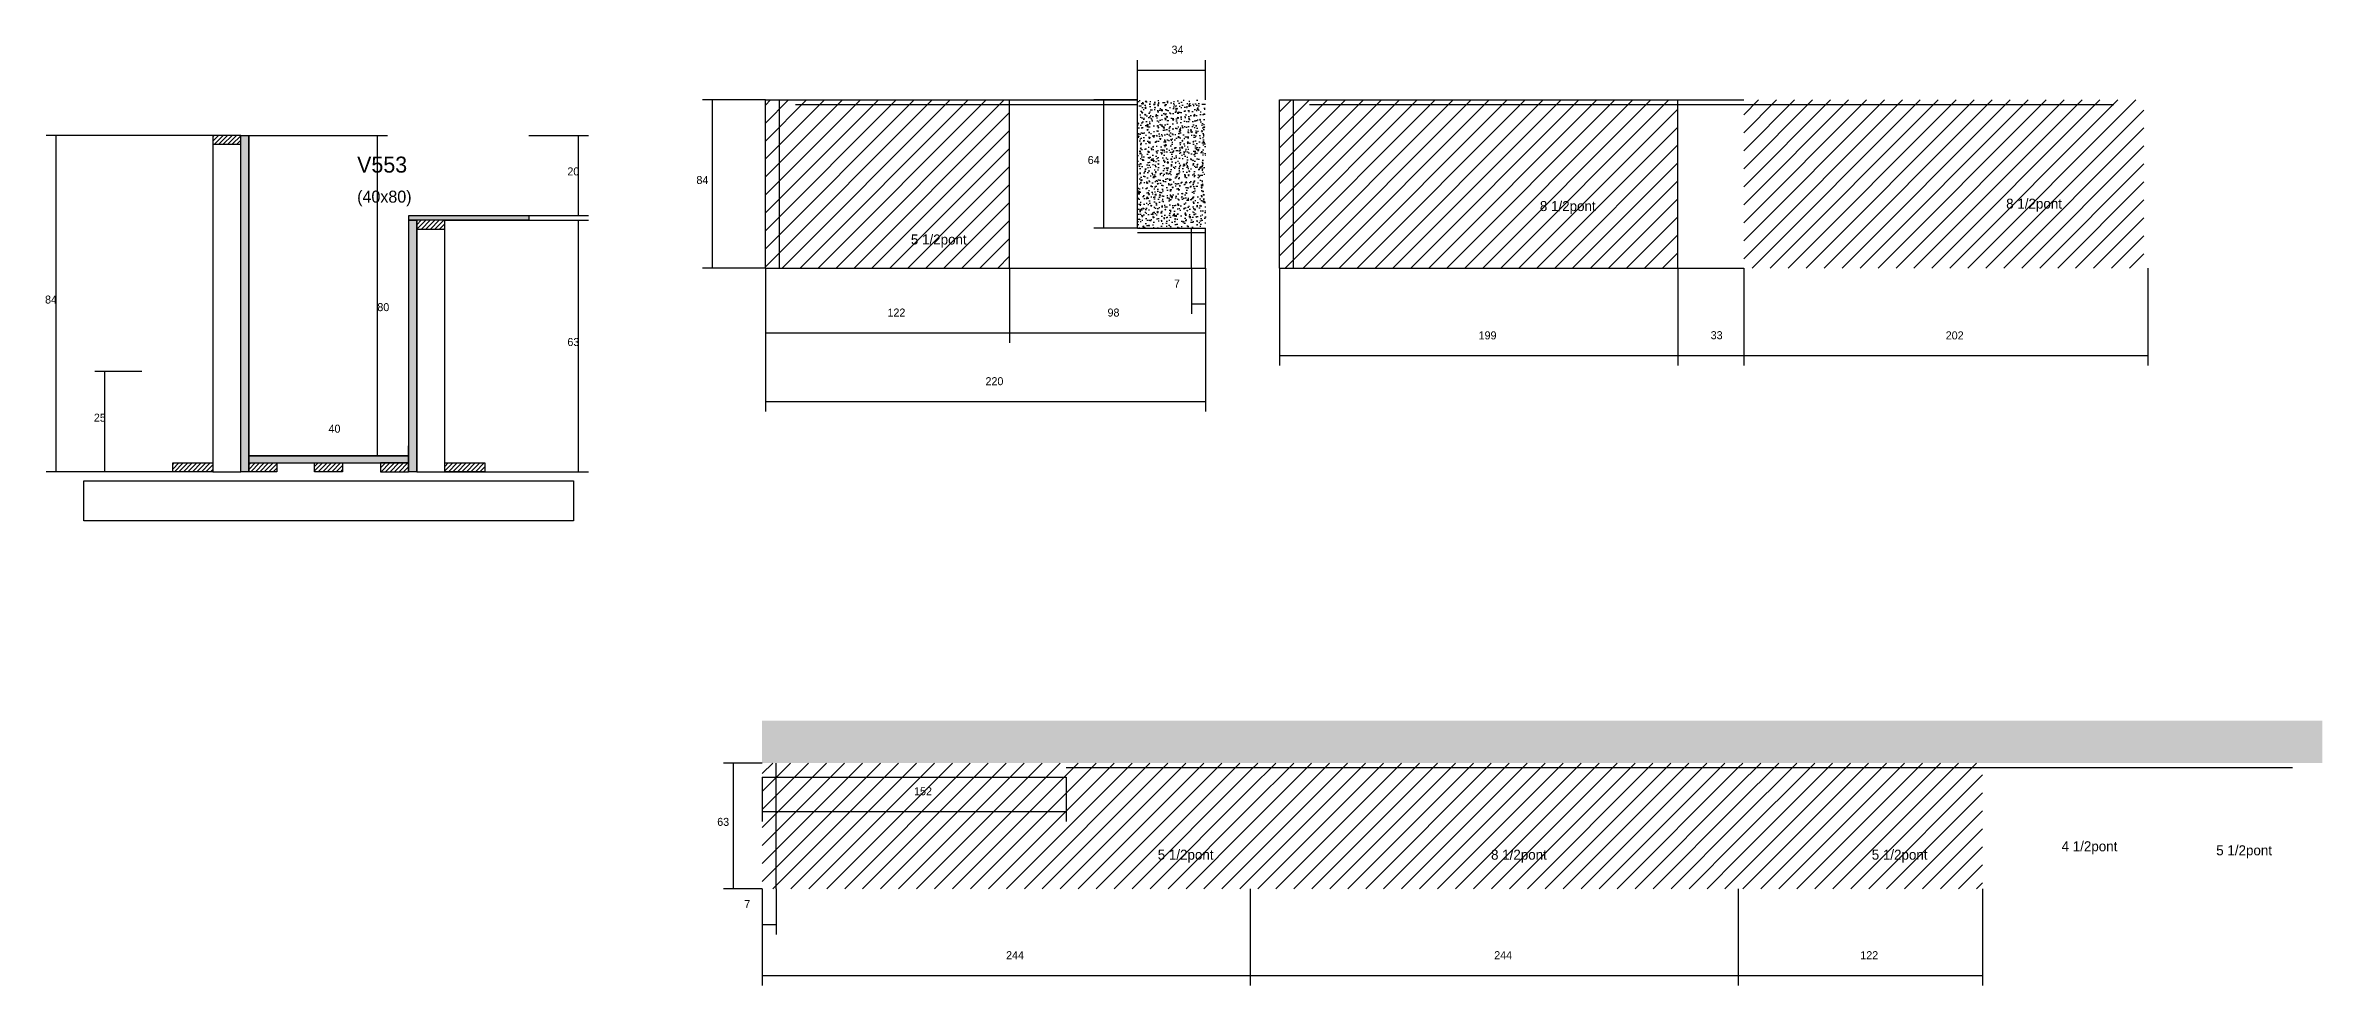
# Model space of a CAD drawing. Header units: metres. Extents: x -19090 to -17069, y -2482 to -2013.
# Drawn here: x -18207 to -17069, y -2482 to -2013 of the extents above; entities that cross this region are included whole.
import ezdxf

# ---------------------------------------------------------------- set-up
doc = ezdxf.new("R2010")
doc.units = ezdxf.units.M
for name, color, linetype in [('COTA', 4, 'Continuous'), ('Cota Seção (2x)', 4, 'Continuous'), ('Hachura', 253, 'Continuous'), ('Madeira', 126, 'Continuous'), ('NOMENCLATURA', 7, 'Continuous'), ('Painéis', 200, 'Continuous'), ('SARR_2.2x7', 40, 'Continuous'), ('Texto Seção', 7, 'Continuous')]:
    doc.layers.add(name, color=color, linetype=linetype)

msp = doc.modelspace()

# ---------------------------------------------------------------- hatches: boundary and pattern name
at = {"layer": 'COTA'}
h = msp.add_hatch(dxfattribs=at)
h.set_pattern_fill('AR-CONC', scale=0.03)
h.paths.add_polyline_path([(-17627.5, -2039.7), (-17661.5, -2039.7), (-17661.5, -2039.7), (-17661.5, -2103.7), (-17661.5, -2103.7), (-17627.5, -2103.7), (-17627.5, -2103.7), (-17627.5, -2039.7)])
h = msp.add_hatch(dxfattribs=at)
h.set_pattern_fill('AR-CONC', scale=0.03)
h.paths.add_polyline_path([(-17069.2, -2370.9), (-17069.2, -2349.7), (-17849.2, -2349.7), (-17849.2, -2370.9)])
at = {"layer": 'Hachura'}
h = msp.add_hatch(dxfattribs=at)
h.set_pattern_fill('ANSI31', scale=2)
h.paths.add_polyline_path([(-17847.5, -2039.7), (-17847.5, -2123.7), (-17725.5, -2123.7), (-17725.5, -2039.7)])
h = msp.add_hatch(dxfattribs=at)
h.set_pattern_fill('ANSI31', scale=2)
h.paths.add_polyline_path([(-17391.5, -2039.7), (-17590.5, -2039.7), (-17590.5, -2123.7), (-17391.5, -2123.7)])
h = msp.add_hatch(dxfattribs=at)
h.set_pattern_fill('ANSI31', scale=2)
h.paths.add_polyline_path([(-17158.5, -2123.7), (-17158.5, -2039.7), (-17358.5, -2039.7), (-17358.5, -2123.7)])
h = msp.add_hatch(dxfattribs=at)
h.set_pattern_fill('ANSI31', scale=0.5)
h.paths.add_polyline_path([(-18109.8, -2061.8), (-18109.8, -2057.4), (-18109.8, -2057.4), (-18123.8, -2057.4), (-18123.8, -2057.4), (-18123.8, -2061.8), (-18123.8, -2061.8), (-18109.8, -2061.8)])
h = msp.add_hatch(color=8, dxfattribs=at)
h.dxf.hatch_style = 1
h.paths.add_polyline_path([(-18109.8, -2057.4), (-18105.8, -2057.4), (-18105.8, -2057.4), (-18105.8, -2225.4), (-18105.8, -2225.4), (-18109.8, -2225.4), (-18109.8, -2225.4), (-18109.8, -2057.4)])
h = msp.add_hatch(color=8, dxfattribs=at)
h.dxf.hatch_style = 1
h.paths.add_polyline_path([(-18025.8, -2099.8), (-18025.8, -2097.4), (-18025.8, -2097.4), (-17965.8, -2097.4), (-17965.8, -2097.4), (-17965.8, -2099.8), (-17965.8, -2099.8), (-18025.8, -2099.8)])
h = msp.add_hatch(color=8, dxfattribs=at)
h.dxf.hatch_style = 1
h.paths.add_polyline_path([(-18025.8, -2099.8), (-18021.8, -2099.8), (-18021.8, -2099.8), (-18021.8, -2225.4), (-18021.8, -2225.4), (-18025.8, -2225.4), (-18025.8, -2225.4), (-18025.8, -2099.8)])
h = msp.add_hatch(dxfattribs=at)
h.set_pattern_fill('ANSI31', scale=0.5)
h.paths.add_polyline_path([(-18007.8, -2104.2), (-18007.8, -2099.8), (-18007.8, -2099.8), (-18021.8, -2099.8), (-18021.8, -2099.8), (-18021.8, -2104.2), (-18021.8, -2104.2), (-18007.8, -2104.2)])
h = msp.add_hatch(color=8, dxfattribs=at)
h.dxf.hatch_style = 1
h.paths.add_polyline_path([(-18025.9, -2221), (-18025.9, -2217.4), (-18025.9, -2217.4), (-18105.8, -2217.4), (-18105.8, -2217.4), (-18105.8, -2221), (-18105.8, -2221), (-18025.9, -2221)])
h = msp.add_hatch(dxfattribs=at)
h.set_pattern_fill('ANSI31', scale=0.5)
h.paths.add_polyline_path([(-18143.8, -2225.4), (-18143.8, -2221), (-18143.8, -2221), (-18123.8, -2221), (-18123.8, -2221), (-18123.8, -2225.4), (-18123.8, -2225.4), (-18143.8, -2225.4)])
h = msp.add_hatch(dxfattribs=at)
h.set_pattern_fill('ANSI31', scale=0.5)
h.paths.add_polyline_path([(-18105.8, -2225.4), (-18105.8, -2221), (-18105.8, -2221), (-18091.8, -2221), (-18091.8, -2221), (-18091.8, -2225.4), (-18091.8, -2225.4), (-18105.8, -2225.4)])
h = msp.add_hatch(dxfattribs=at)
h.set_pattern_fill('ANSI31', scale=0.5)
h.paths.add_polyline_path([(-18072.9, -2225.4), (-18072.9, -2221), (-18072.9, -2221), (-18058.9, -2221), (-18058.9, -2221), (-18058.9, -2225.4), (-18058.9, -2225.4), (-18072.9, -2225.4)])
h = msp.add_hatch(dxfattribs=at)
h.set_pattern_fill('ANSI31', scale=0.5)
h.paths.add_polyline_path([(-18025.9, -2225.4), (-18025.9, -2221), (-18025.9, -2221), (-18039.9, -2221), (-18039.9, -2221), (-18039.9, -2225.4), (-18039.9, -2225.4), (-18025.9, -2225.4)])
h = msp.add_hatch(dxfattribs=at)
h.set_pattern_fill('ANSI31', scale=0.5)
h.paths.add_polyline_path([(-18007.8, -2225.4), (-18007.8, -2221), (-18007.8, -2221), (-17987.8, -2221), (-17987.8, -2221), (-17987.8, -2225.4), (-17987.8, -2225.4), (-18007.8, -2225.4)])
h = msp.add_hatch(dxfattribs=at)
h.set_pattern_fill('ANSI31', scale=2)
h.paths.add_polyline_path([(-17605.2, -2433.7), (-17605.2, -2370.9), (-17849.2, -2370.9), (-17849.2, -2433.7)])
h = msp.add_hatch(dxfattribs=at)
h.set_pattern_fill('ANSI31', scale=2)
h.paths.add_polyline_path([(-17361.2, -2433.7), (-17361.2, -2370.9), (-17605.2, -2370.9), (-17605.2, -2433.7)])
h = msp.add_hatch(dxfattribs=at)
h.set_pattern_fill('ANSI31', scale=2)
h.paths.add_polyline_path([(-17305.2, -2433.7), (-17239.2, -2433.7), (-17239.2, -2370.9), (-17361.2, -2370.9), (-17361.2, -2433.7)])

# ---------------------------------------------------------------- linework, layer by layer
at = {"layer": 'COTA'}
for p, q in [((-17661.5, -2039.7), (-17661.5, -2019.8)), ((-17661.5, -2024.8), (-17627.5, -2024.8)), ((-17627.5, -2039.7), (-17627.5, -2019.8)), ((-17847.5, -2039.7), (-17878.9, -2039.7)), ((-17873.9, -2123.7), (-17873.9, -2039.7)), ((-17661.5, -2039.7), (-17683.3, -2039.7)), ((-17678.3, -2103.7), (-17678.3, -2039.7)), ((-18123.8, -2057.4), (-18207.1, -2057.4)), ((-18202.1, -2225.4), (-18202.1, -2057.4)), ((-17965.8, -2057.4), (-17936, -2057.4)), ((-17941, -2097.4), (-17941, -2057.4)), ((-18007.8, -2099.8), (-17936, -2099.8)), ((-17965.8, -2097.4), (-17936, -2097.4)), ((-17941, -2225.4), (-17941, -2099.8)), ((-17661.5, -2103.7), (-17683.3, -2103.7)), ((-17847.5, -2123.7), (-17878.9, -2123.7)), ((-17847.5, -2123.7), (-17847.5, -2161)), ((-17847.5, -2123.7), (-17847.5, -2195.3)), ((-17725.5, -2123.7), (-17725.5, -2161)), ((-17725.5, -2123.7), (-17725.5, -2161)), ((-17634.5, -2123.7), (-17634.5, -2146.5)), ((-17627.5, -2123.7), (-17627.5, -2161)), ((-17627.5, -2123.7), (-17627.5, -2195.3)), ((-17627.5, -2123.7), (-17627.5, -2146.5)), ((-17590.5, -2123.7), (-17590.5, -2172.4)), ((-17391.5, -2123.7), (-17391.5, -2172.4)), ((-17391.5, -2123.7), (-17391.5, -2172.4)), ((-17358.5, -2123.7), (-17358.5, -2172.4)), ((-17358.5, -2123.7), (-17358.5, -2172.4)), ((-17156.5, -2123.7), (-17156.5, -2172.4)), ((-17634.5, -2141.5), (-17627.5, -2141.5)), ((-17847.5, -2156), (-17725.5, -2156)), ((-17725.5, -2156), (-17627.5, -2156)), ((-17590.5, -2167.4), (-17391.5, -2167.4)), ((-17391.5, -2167.4), (-17358.5, -2167.4)), ((-17358.5, -2167.4), (-17156.5, -2167.4)), ((-18159.2, -2175.4), (-18182.7, -2175.4)), ((-18177.7, -2225.4), (-18177.7, -2175.4)), ((-17847.5, -2190.3), (-17627.5, -2190.3)), ((-18123.8, -2225.4), (-18207.1, -2225.4)), ((-18159.2, -2225.4), (-18182.7, -2225.4)), ((-18007.8, -2225.4), (-17936, -2225.4)), ((-17849.2, -2370.9), (-17868.4, -2370.9)), ((-17863.4, -2433.7), (-17863.4, -2370.9)), ((-17849.2, -2377.9), (-17849.2, -2400.2)), ((-17697.2, -2377.9), (-17697.2, -2400.2)), ((-17849.2, -2395.2), (-17697.2, -2395.2)), ((-17849.2, -2433.7), (-17868.4, -2433.7)), ((-17849.2, -2433.7), (-17849.2, -2456.5)), ((-17849.2, -2433.7), (-17849.2, -2482)), ((-17842.2, -2433.7), (-17842.2, -2456.5)), ((-17605.2, -2433.7), (-17605.2, -2482)), ((-17605.2, -2433.7), (-17605.2, -2482)), ((-17361.2, -2433.7), (-17361.2, -2482)), ((-17361.2, -2433.7), (-17361.2, -2482)), ((-17239.2, -2433.7), (-17239.2, -2482)), ((-17849.2, -2451.5), (-17842.2, -2451.5)), ((-17849.2, -2477), (-17605.2, -2477)), ((-17605.2, -2477), (-17361.2, -2477)), ((-17361.2, -2477), (-17239.2, -2477))]:
    msp.add_line(p, q, dxfattribs=at)
at = {"layer": 'Cota Seção (2x)'}
for p, q in [((-18105.8, -2057.4), (-18036.5, -2057.4)), ((-18041.5, -2217.4), (-18041.5, -2057.4)), ((-18105.8, -2225.4), (-18105.8, -2212.4)), ((-18105.8, -2217.4), (-18036.5, -2217.4)), ((-18105.8, -2217.4), (-18025.9, -2217.4)), ((-18025.9, -2225.4), (-18025.9, -2212.4))]:
    msp.add_line(p, q, dxfattribs=at)
at = {"layer": 'Madeira'}
for points in [[(-18109.8, -2061.8), (-18109.8, -2057.4), (-18123.8, -2057.4), (-18123.8, -2061.8)], [(-18109.8, -2057.4), (-18123.8, -2057.4), (-18123.8, -2225.4), (-18109.8, -2225.4)], [(-18007.8, -2104.2), (-18007.8, -2099.8), (-18021.8, -2099.8), (-18021.8, -2104.2)], [(-18007.8, -2099.8), (-18021.8, -2099.8), (-18021.8, -2225.4), (-18007.8, -2225.4)], [(-17943.4, -2249.9), (-18188.3, -2249.9), (-18188.3, -2229.9), (-17943.4, -2229.9)], [(-18143.8, -2225.4), (-18143.8, -2221), (-18123.8, -2221), (-18123.8, -2225.4)], [(-18105.8, -2225.4), (-18105.8, -2221), (-18091.8, -2221), (-18091.8, -2225.4)], [(-18072.9, -2225.4), (-18072.9, -2221), (-18058.9, -2221), (-18058.9, -2225.4)], [(-18025.9, -2225.4), (-18025.9, -2221), (-18039.9, -2221), (-18039.9, -2225.4)], [(-18007.8, -2225.4), (-18007.8, -2221), (-17987.8, -2221), (-17987.8, -2225.4)]]:
    msp.add_lwpolyline(points, close=True, dxfattribs=at)
at = {"layer": 'Painéis'}
for p, q in [((-17847.5, -2039.7), (-17661.5, -2039.7)), ((-17847.5, -2123.7), (-17847.5, -2039.7)), ((-17725.5, -2123.7), (-17725.5, -2039.7)), ((-17661.5, -2103.7), (-17661.5, -2039.7)), ((-17590.5, -2039.7), (-17391.5, -2039.7)), ((-17590.5, -2123.7), (-17590.5, -2039.7)), ((-17391.5, -2039.7), (-17358.5, -2039.7)), ((-17391.5, -2123.7), (-17391.5, -2039.7)), ((-18105.8, -2225.4), (-18105.8, -2057.4)), ((-18025.8, -2097.4), (-17965.8, -2097.4)), ((-18021.8, -2225.4), (-18021.8, -2099.8)), ((-17661.5, -2103.7), (-17627.5, -2103.7)), ((-17627.5, -2123.7), (-17627.5, -2103.7)), ((-17847.5, -2123.7), (-17627.5, -2123.7)), ((-17590.5, -2123.7), (-17391.5, -2123.7)), ((-17391.5, -2123.7), (-17358.5, -2123.7)), ((-18105.8, -2217.4), (-18025.9, -2217.4)), ((-18105.8, -2221), (-18105.8, -2217.4)), ((-18025.9, -2221), (-18025.9, -2217.4))]:
    msp.add_line(p, q, dxfattribs=at)
for points in [[(-18109.8, -2057.4), (-18105.8, -2057.4), (-18105.8, -2225.4), (-18109.8, -2225.4)], [(-18025.8, -2099.8), (-18025.8, -2097.4), (-17965.8, -2097.4), (-17965.8, -2099.8)], [(-18025.8, -2099.8), (-18021.8, -2099.8), (-18021.8, -2225.4), (-18025.8, -2225.4)], [(-18025.9, -2221), (-18025.9, -2217.4), (-18105.8, -2217.4), (-18105.8, -2221)]]:
    msp.add_lwpolyline(points, close=True, dxfattribs=at)
at = {"layer": 'SARR_2.2x7'}
for p, q in [((-17840.5, -2123.7), (-17840.5, -2039.7)), ((-17832.5, -2041.9), (-17661.5, -2041.9)), ((-17583.5, -2123.7), (-17583.5, -2039.7)), ((-17575.5, -2041.9), (-17391.5, -2041.9)), ((-17391.5, -2041.9), (-17358.5, -2041.9)), ((-17358.5, -2041.9), (-17173.5, -2041.9)), ((-17634.5, -2123.7), (-17634.5, -2103.7)), ((-17661.5, -2105.9), (-17627.5, -2105.9)), ((-17849.2, -2377.9), (-17697.2, -2377.9)), ((-17842.2, -2433.7), (-17842.2, -2370.9)), ((-17697.2, -2373.1), (-17361.2, -2373.1)), ((-17361.2, -2373.1), (-17084.2, -2373.1))]:
    msp.add_line(p, q, dxfattribs=at)

# ---------------------------------------------------------------- texts
at = {"layer": 'COTA'}
for s, p in [('34', (-17644.5, -2016.6)), ('64', (-17686.4, -2071.7)), ('20', (-17946.5, -2077.4)), ('84', (-17882, -2081.7)), ('84', (-18207.6, -2141.4)), ('7', (-17643.3, -2133.4)), ('122', (-17786.5, -2147.9)), ('98', (-17676.5, -2147.9)), ('63', (-17946.5, -2162.6)), ('199', (-17491, -2159.3)), ('33', (-17375, -2159.2)), ('202', (-17257.5, -2159.3)), ('220', (-17737.5, -2182.2)), ('25', (-18183.2, -2200.4)), ('152', (-17773.2, -2387)), ('63', (-17871.6, -2402.3)), ('7', (-17858.1, -2443.4)), ('244', (-17727.2, -2468.9)), ('244', (-17483.2, -2468.9)), ('122', (-17300.2, -2468.9))]:
    msp.add_text(s, height=4, dxfattribs=at).set_placement(p)
at = {"layer": 'Cota Seção (2x)'}
for s, p in [('80', (-18041.5, -2145.2)), ('40', (-18065.9, -2205.9))]:
    msp.add_text(s, height=4, dxfattribs=at).set_placement(p)
at = {"layer": 'NOMENCLATURA'}
for s, p in [('8 1/2pont', (-17460.4, -2095.2)), ('8 1/2pont', (-17227.3, -2094)), ('5 1/2pont', (-17774.8, -2111.9)), ('4 1/2pont', (-17199.6, -2415)), ('5 1/2pont', (-17122.3, -2417)), ('5 1/2pont', (-17651.4, -2419.2)), ('8 1/2pont', (-17484.8, -2419.2)), ('5 1/2pont', (-17294.5, -2419.2))]:
    msp.add_text(s, height=5, dxfattribs=at).set_placement(p)
at = {"layer": 'Texto Seção'}
for s, height, p in [('V553', 8, (-18051.6, -2076)), ('(40x80)', 6, (-18051.6, -2091))]:
    msp.add_text(s, height=height, dxfattribs=at).set_placement(p)

doc.saveas('drawing.dxf')
